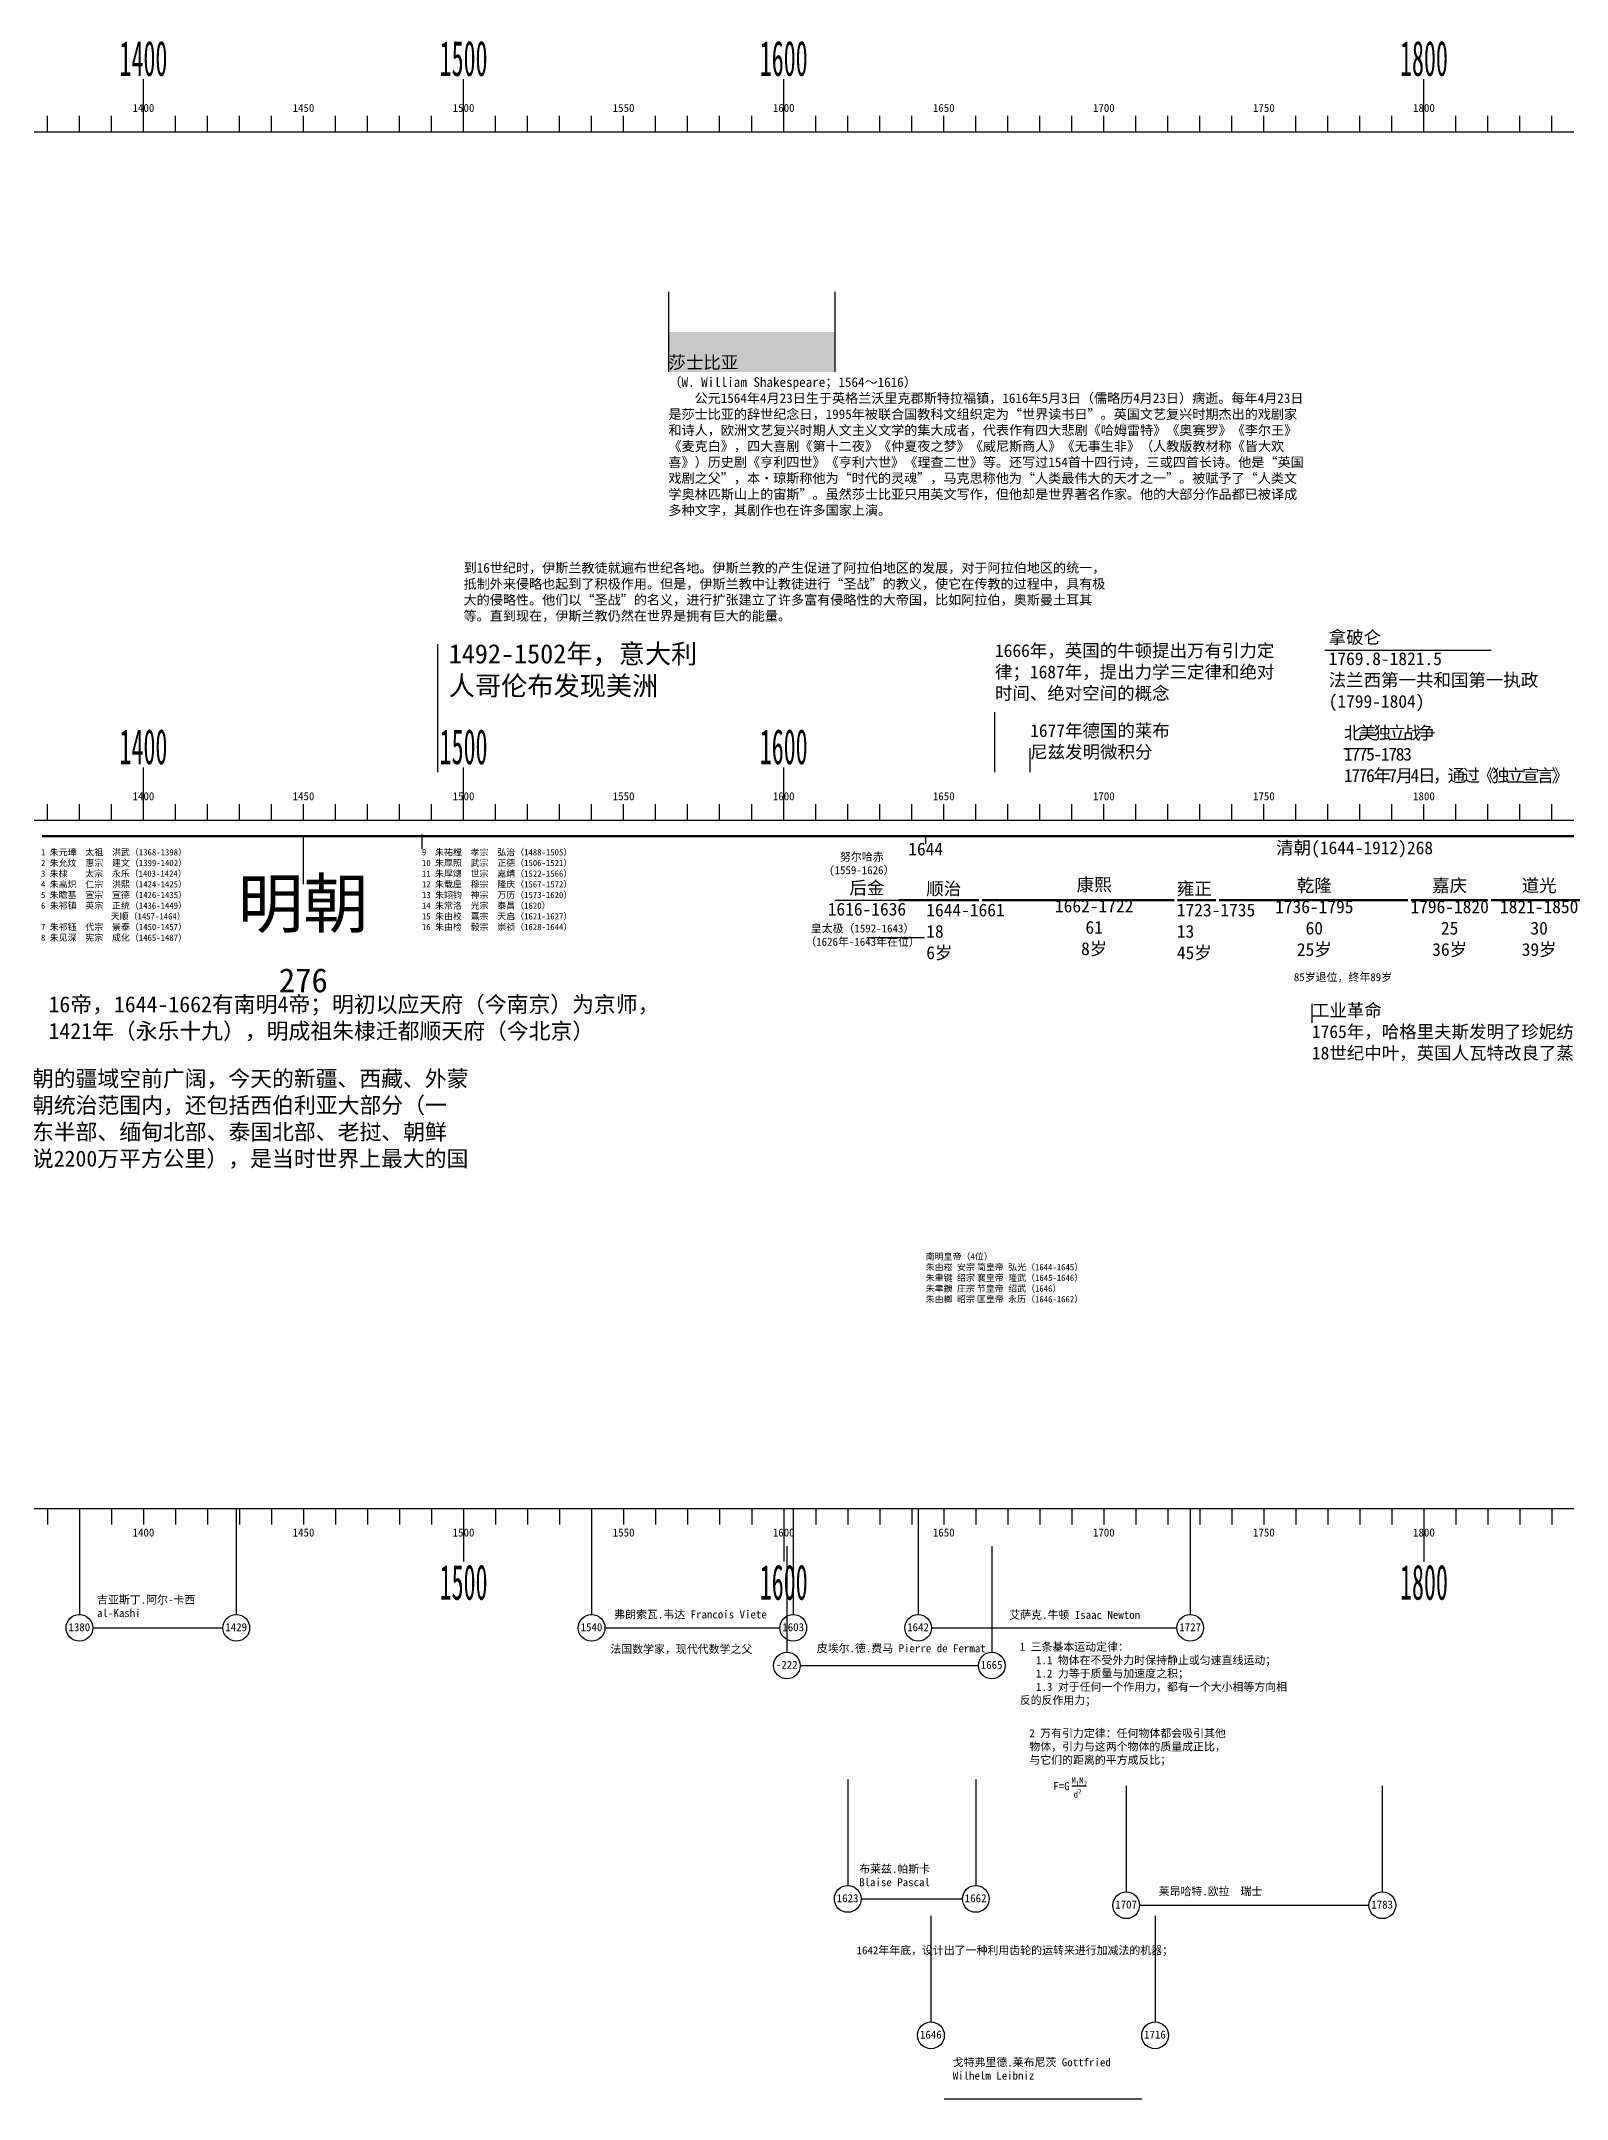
# Model space of a CAD drawing. Header units: millimetres. Extents: x 832 to 7246, y 34 to 740.
# Drawn here: x 6407 to 6883, y 97 to 740 of the extents above; entities that cross this region are included whole.
import ezdxf
from ezdxf.enums import TextEntityAlignment as Align

# ---------------------------------------------------------------- set-up
doc = ezdxf.new("R2010")
doc.units = ezdxf.units.MM
doc.header["$LTSCALE"] = 0.3
for name, color, linetype in [('event', 7, 'Continuous'), ('maths', 7, 'Continuous'), ('基准', 7, 'Continuous'), ('朝代', 7, 'Continuous'), ('箭头', 1, 'Continuous')]:
    doc.layers.add(name, color=color, linetype=linetype)
doc.layers.add('粗线', color=5, linetype='Continuous', lineweight=50)
doc.styles.add('a2.5', font='', dxfattribs={"height": 2.5})
doc.styles.get("Standard").update_dxf_attribs({"font": ''})
doc.styles.get('a2.5').set_extended_font_data('SimSun')
doc.styles.get('Standard').set_extended_font_data('SimSun')

# ---------------------------------------------------------------- blocks, each defined once
blk = doc.blocks.new('h1')
blk.add_line((0, 0), (0, 5))
blk.add_attdef('22', text='', height=2.5).set_placement((0, 7.5), align=Align.MIDDLE_CENTER)
blk = doc.blocks.new('h8')
at = {"layer": '朝代', "color": 7}
blk.add_line((0, 0), (0, 16.5), dxfattribs=at)
at = {"layer": '朝代', "color": 1, "width": 0.5}
blk.add_attdef('00', text='', height=11, dxfattribs=at).set_placement((0, 23), align=Align.MIDDLE_CENTER)
blk = doc.blocks.new('dynasty')
at = {"layer": '基准'}
blk.add_line((0, -5), (0, 0), dxfattribs=at)
at = {"layer": '朝代', "color": 1}
for tag, height, p in [('chao', 5, (0, -7)), ('始终', 2.5, (0, -11)), ('时间', 2.5, (0, -15))]:
    blk.add_attdef(tag, text='', height=height, dxfattribs=at).set_placement(p, align=Align.MIDDLE_CENTER)
blk = doc.blocks.new('ma')
at = {"layer": 'maths'}
blk.add_line((0, 0), (0, -33.12), dxfattribs=at)
blk.add_circle((0, -37.29), 4.17, dxfattribs=at)
at = {"layer": 'maths', "style": 'a2.5'}
blk.add_attdef('AAAA', (-3.44, -38.32), '', height=2.5, dxfattribs=at)

msp = doc.modelspace()

# ---------------------------------------------------------------- hatches: boundary and pattern name
at = {"layer": '朝代'}
h = msp.add_hatch(dxfattribs=at)
h.set_pattern_fill('DOTS', color=256, style=0)
h.set_pattern_definition([(0, (0, 190.0198), (0.79375, 1.5875), [0, -1.5875])])
h.paths.add_polyline_path([(6602.809, 648.813), (6602.809, 641.313), (6638.811, 641.313), (6638.811, 648.813)])
h.paths.add_polyline_path([(6654.809, 641.313), (6654.809, 648.813), (6638.811, 648.813), (6638.811, 641.313)])
h.paths.add_polyline_path([(6638.811, 641.313), (6638.811, 636.313), (6654.809, 636.313), (6654.809, 641.313)], flags=16)
h.paths.add_polyline_path([(6602.809, 641.313), (6602.809, 636.313), (6638.811, 636.313), (6638.811, 641.313)], flags=16)
h.paths.add_polyline_path([(6601.809, 642.313), (6801.776, 642.313), (6801.776, 576.692), (6601.809, 576.692)], flags=9)

# ---------------------------------------------------------------- linework, layer by layer
at = {"color": 3, "lineweight": 30}
msp.add_line((6807.809, 549.459), (6859.811, 549.459), dxfattribs=at)
for p, q in [((6518.809, 496.294), (6525.809, 496.294)), ((6638.809, 496.294), (6682.809, 496.294)), ((6798.809, 496.294), (6803.809, 496.294)), ((6525.809, 491.794), (6525.809, 487.294)), ((6683.158, 491.294), (6683.158, 488.873)), ((6803.809, 438.911), (6803.809, 433))]:
    msp.add_line(p, q)
at = {"color": 1, "lineweight": 30}
msp.add_line((6654.811, 471.294), (6674.811, 471.294), dxfattribs=at)
at = {"color": 5, "lineweight": 30}
msp.add_line((6664.811, 459.681), (6682.809, 459.681), dxfattribs=at)
at = {"layer": 'event'}
for p, q in [((6602.809, 661.313), (6602.809, 636.313)), ((6654.809, 661.313), (6654.809, 636.313)), ((6530.809, 511.294), (6530.809, 551.294)), ((6704.809, 511.294), (6704.809, 530.02)), ((6715.809, 511.294), (6715.809, 518.794)), ((6598.809, 496.294), (6602.809, 496.294)), ((6648.809, 496.294), (6654.809, 496.294)), ((6598.809, 281.294), (6602.809, 281.294)), ((6648.809, 281.294), (6654.809, 281.294))]:
    msp.add_line(p, q, dxfattribs=at)
at = {"layer": 'maths'}
for p, q in [((6422.977, 244.007), (6463.642, 244.007)), ((6582.977, 244.007), (6637.642, 244.007)), ((6684.977, 244.007), (6761.642, 244.007)), ((6643.978, 232.25), (6699.642, 232.25)), ((6728.838, 194.634), (6733.398, 194.634)), ((6662.977, 159.338), (6694.642, 159.338)), ((6749.977, 157.365), (6821.642, 157.365)), ((6688.977, 96.89), (6750.642, 96.89))]:
    msp.add_line(p, q, dxfattribs=at)
at = {"layer": '基准'}
for p, q in [((6408.809, 711.294), (6408.809, 716.294)), ((6418.809, 711.294), (6418.809, 716.294)), ((6428.809, 711.294), (6428.809, 716.294)), ((6448.809, 711.294), (6448.809, 716.294)), ((6458.809, 711.294), (6458.809, 716.294)), ((6468.809, 711.294), (6468.809, 716.294)), ((6478.809, 711.294), (6478.809, 716.294)), ((6498.809, 711.294), (6498.809, 716.294)), ((6508.809, 711.294), (6508.809, 716.294)), ((6518.809, 711.294), (6518.809, 716.294)), ((6528.809, 711.294), (6528.809, 716.294)), ((6548.809, 711.294), (6548.809, 716.294)), ((6558.809, 711.294), (6558.809, 716.294)), ((6568.809, 711.294), (6568.809, 716.294)), ((6578.809, 711.294), (6578.809, 716.294)), ((6598.809, 711.294), (6598.809, 716.294)), ((6608.809, 711.294), (6608.809, 716.294)), ((6618.809, 711.294), (6618.809, 716.294)), ((6628.809, 711.294), (6628.809, 716.294)), ((6648.809, 711.294), (6648.809, 716.294)), ((6658.809, 711.294), (6658.809, 716.294)), ((6668.809, 711.294), (6668.809, 716.294)), ((6678.809, 711.294), (6678.809, 716.294)), ((6698.809, 711.294), (6698.809, 716.294)), ((6708.809, 711.294), (6708.809, 716.294)), ((6718.809, 711.294), (6718.809, 716.294)), ((6728.809, 711.294), (6728.809, 716.294)), ((6748.809, 711.294), (6748.809, 716.294)), ((6758.809, 711.294), (6758.809, 716.294)), ((6768.809, 711.294), (6768.809, 716.294)), ((6778.809, 711.294), (6778.809, 716.294)), ((6798.809, 711.294), (6798.809, 716.294)), ((6808.809, 711.294), (6808.809, 716.294)), ((6818.809, 711.294), (6818.809, 716.294)), ((6828.809, 711.294), (6828.809, 716.294)), ((6848.809, 711.294), (6848.809, 716.294)), ((6858.809, 711.294), (6858.809, 716.294)), ((6868.809, 711.294), (6868.809, 716.294)), ((6878.809, 711.294), (6878.809, 716.294)), ((838.809, 711.294), (7238.809, 711.294)), ((838.809, 496.294), (7238.809, 496.294)), ((6408.809, 496.294), (6408.809, 501.294)), ((6418.809, 496.294), (6418.809, 501.294)), ((6428.809, 496.294), (6428.809, 501.294)), ((6448.809, 496.294), (6448.809, 501.294)), ((6458.809, 496.294), (6458.809, 501.294)), ((6468.809, 496.294), (6468.809, 501.294)), ((6478.809, 496.294), (6478.809, 501.294)), ((6498.809, 496.294), (6498.809, 501.294)), ((6508.809, 496.294), (6508.809, 501.294)), ((6518.809, 496.294), (6518.809, 501.294)), ((6528.809, 496.294), (6528.809, 501.294)), ((6548.809, 496.294), (6548.809, 501.294)), ((6558.809, 496.294), (6558.809, 501.294)), ((6568.809, 496.294), (6568.809, 501.294)), ((6578.809, 496.294), (6578.809, 501.294)), ((6598.809, 496.294), (6598.809, 501.294)), ((6608.809, 496.294), (6608.809, 501.294)), ((6618.809, 496.294), (6618.809, 501.294)), ((6628.809, 496.294), (6628.809, 501.294)), ((6648.809, 496.294), (6648.809, 501.294)), ((6658.809, 496.294), (6658.809, 501.294)), ((6668.809, 496.294), (6668.809, 501.294)), ((6678.809, 496.294), (6678.809, 501.294)), ((6698.809, 496.294), (6698.809, 501.294)), ((6708.809, 496.294), (6708.809, 501.294)), ((6718.809, 496.294), (6718.809, 501.294)), ((6728.809, 496.294), (6728.809, 501.294)), ((6748.809, 496.294), (6748.809, 501.294)), ((6758.809, 496.294), (6758.809, 501.294)), ((6768.809, 496.294), (6768.809, 501.294)), ((6778.809, 496.294), (6778.809, 501.294)), ((6798.809, 496.294), (6798.809, 501.294)), ((6808.809, 496.294), (6808.809, 501.294)), ((6818.809, 496.294), (6818.809, 501.294)), ((6828.809, 496.294), (6828.809, 501.294)), ((6848.809, 496.294), (6848.809, 501.294)), ((6858.809, 496.294), (6858.809, 501.294)), ((6868.809, 496.294), (6868.809, 501.294)), ((6878.809, 496.294), (6878.809, 501.294)), ((838.809, 281.294), (7238.809, 281.294)), ((838.809, 281.294), (7238.809, 281.294)), ((838.809, 281.294), (7238.809, 281.294)), ((838.809, 281.294), (7238.809, 281.294)), ((838.809, 281.294), (7238.809, 281.294)), ((6408.809, 281.294), (6408.809, 276.294)), ((6418.809, 281.294), (6418.809, 276.294)), ((6428.809, 281.294), (6428.809, 276.294)), ((6448.809, 281.294), (6448.809, 276.294)), ((6458.809, 281.294), (6458.809, 276.294)), ((6468.809, 281.294), (6468.809, 276.294)), ((6478.809, 281.294), (6478.809, 276.294)), ((6498.809, 281.294), (6498.809, 276.294)), ((6508.809, 281.294), (6508.809, 276.294)), ((6518.809, 281.294), (6518.809, 276.294)), ((6528.809, 281.294), (6528.809, 276.294)), ((6548.809, 281.294), (6548.809, 276.294)), ((6558.809, 281.294), (6558.809, 276.294)), ((6568.809, 281.294), (6568.809, 276.294)), ((6578.809, 281.294), (6578.809, 276.294)), ((6598.809, 281.294), (6598.809, 276.294)), ((6608.809, 281.294), (6608.809, 276.294)), ((6618.809, 281.294), (6618.809, 276.294)), ((6628.809, 281.294), (6628.809, 276.294)), ((6648.809, 281.294), (6648.809, 276.294)), ((6658.809, 281.294), (6658.809, 276.294)), ((6668.809, 281.294), (6668.809, 276.294)), ((6678.809, 281.294), (6678.809, 276.294)), ((6698.809, 281.294), (6698.809, 276.294)), ((6708.809, 281.294), (6708.809, 276.294)), ((6718.809, 281.294), (6718.809, 276.294)), ((6728.809, 281.294), (6728.809, 276.294)), ((6748.809, 281.294), (6748.809, 276.294)), ((6758.809, 281.294), (6758.809, 276.294)), ((6768.809, 281.294), (6768.809, 276.294)), ((6778.809, 281.294), (6778.809, 276.294)), ((6798.809, 281.294), (6798.809, 276.294)), ((6808.809, 281.294), (6808.809, 276.294)), ((6818.809, 281.294), (6818.809, 276.294)), ((6828.809, 281.294), (6828.809, 276.294)), ((6848.809, 281.294), (6848.809, 276.294)), ((6858.809, 281.294), (6858.809, 276.294)), ((6868.809, 281.294), (6868.809, 276.294)), ((6878.809, 281.294), (6878.809, 276.294))]:
    msp.add_line(p, q, dxfattribs=at)
at = {"layer": '粗线', "color": 1, "lineweight": 30}
msp.add_line((6813.809, 518.664), (6821.809, 518.664), dxfattribs=at)
at = {"layer": '粗线', "color": 1}
for p, q in [((6407.158, 491.294), (6683.158, 491.294)), ((6682.809, 471.294), (6699.809, 471.294)), ((6761.811, 471.294), (6773.811, 471.294)), ((6834.809, 471.294), (6858.809, 471.294)), ((6834.809, 471.294), (6834.809, 471.294))]:
    msp.add_line(p, q, dxfattribs=at)
at = {"layer": '粗线'}
for p, q in [((6683.158, 491.294), (6951.158, 491.294)), ((6674.811, 471.294), (6682.809, 471.294))]:
    msp.add_line(p, q, dxfattribs=at)
at = {"layer": '粗线', "color": 5}
for p, q in [((6700.811, 471.294), (6760.811, 471.294)), ((6774.811, 471.294), (6833.811, 471.294)), ((6859.811, 471.294), (6888.811, 471.294))]:
    msp.add_line(p, q, dxfattribs=at)

# ---------------------------------------------------------------- block references
at = {"layer": 'maths'}
for p, values in [((6418.809, 281.294), {'AAAA': '1380'}), ((6467.809, 281.294), {'AAAA': '1429'}), ((6578.809, 281.294), {'AAAA': '1540'}), ((6641.809, 281.294), {'AAAA': '1603'}), ((6680.809, 281.294), {'AAAA': '1642'}), ((6765.809, 281.294), {'AAAA': '1727'}), ((6639.811, 269.536), {'AAAA': '-222'}), ((6703.809, 269.536), {'AAAA': '1665'}), ((6658.809, 196.624), {'AAAA': '1623'}), ((6698.809, 196.624), {'AAAA': '1662'}), ((6745.809, 194.652), {'AAAA': '1707'}), ((6825.809, 194.652), {'AAAA': '1783'}), ((6684.809, 154.018), {'AAAA': '1646'}), ((6754.809, 154.018), {'AAAA': '1716'})]:
    msp.add_blockref('ma', p, dxfattribs=at).add_auto_attribs(values)
at = {"layer": '基准'}
for name, p, values in [('h8', (6438.809, 711.294), {'00': '1400'}), ('h8', (6538.809, 711.294), {'00': '1500'}), ('h8', (6638.809, 711.294), {'00': '1600'}), ('h8', (6838.809, 711.294), {'00': '1800'}), ('h1', (6488.809, 711.294), {'22': '1450'}), ('h1', (6588.809, 711.294), {'22': '1550'}), ('h1', (6688.809, 711.294), {'22': '1650'}), ('h1', (6788.809, 711.294), {'22': '1750'}), ('h8', (6438.809, 496.294), {'00': '1400'}), ('h8', (6538.809, 496.294), {'00': '1500'}), ('h8', (6638.809, 496.294), {'00': '1600'}), ('h1', (6488.809, 496.294), {'22': '1450'}), ('h1', (6588.809, 496.294), {'22': '1550'}), ('h1', (6688.809, 496.294), {'22': '1650'}), ('h1', (6788.809, 496.294), {'22': '1750'})]:
    msp.add_blockref(name, p, dxfattribs=at).add_auto_attribs(values)
ref = msp.add_blockref('h1', (6438.809, 711.294), dxfattribs=at)
ref.add_attrib('22', '1400', dxfattribs={"layer": '0', "color": 1, "height": 2.5}).set_placement((6438.809, 718.794), align=Align.MIDDLE_CENTER)
ref = msp.add_blockref('h1', (6538.809, 711.294), dxfattribs=at)
ref.add_attrib('22', '1500', dxfattribs={"layer": '0', "color": 1, "height": 2.5}).set_placement((6538.809, 718.794), align=Align.MIDDLE_CENTER)
ref = msp.add_blockref('h1', (6638.809, 711.294), dxfattribs=at)
ref.add_attrib('22', '1600', dxfattribs={"layer": '0', "color": 1, "height": 2.5}).set_placement((6638.809, 718.794), align=Align.MIDDLE_CENTER)
ref = msp.add_blockref('h1', (6738.809, 711.294), dxfattribs=at)
ref.add_attrib('22', '1700', dxfattribs={"layer": '0', "color": 1, "height": 2.5}).set_placement((6738.809, 718.794), align=Align.MIDDLE_CENTER)
ref = msp.add_blockref('h1', (6838.809, 711.294), dxfattribs=at)
ref.add_attrib('22', '1800', dxfattribs={"layer": '0', "color": 1, "height": 2.5}).set_placement((6838.809, 718.794), align=Align.MIDDLE_CENTER)
ref = msp.add_blockref('h1', (6438.809, 496.294), dxfattribs=at)
ref.add_attrib('22', '1400', dxfattribs={"layer": '0', "color": 1, "height": 2.5}).set_placement((6438.809, 503.794), align=Align.MIDDLE_CENTER)
ref = msp.add_blockref('h1', (6538.809, 496.294), dxfattribs=at)
ref.add_attrib('22', '1500', dxfattribs={"layer": '0', "color": 1, "height": 2.5}).set_placement((6538.809, 503.794), align=Align.MIDDLE_CENTER)
ref = msp.add_blockref('h1', (6638.809, 496.294), dxfattribs=at)
ref.add_attrib('22', '1600', dxfattribs={"layer": '0', "color": 1, "height": 2.5}).set_placement((6638.809, 503.794), align=Align.MIDDLE_CENTER)
ref = msp.add_blockref('h1', (6738.809, 496.294), dxfattribs=at)
ref.add_attrib('22', '1700', dxfattribs={"layer": '0', "color": 1, "height": 2.5}).set_placement((6738.809, 503.794), align=Align.MIDDLE_CENTER)
ref = msp.add_blockref('h1', (6838.809, 496.294), dxfattribs=at)
ref.add_attrib('22', '1800', dxfattribs={"layer": '0', "color": 1, "height": 2.5}).set_placement((6838.809, 503.794), align=Align.MIDDLE_CENTER)
ref = msp.add_blockref('h1', (6438.809, 281.294), dxfattribs=dict(at, xscale=-1, rotation=180))
ref.add_attrib('22', '1400', dxfattribs={"layer": '0', "color": 1, "height": 2.5}).set_placement((6438.809, 273.794), align=Align.MIDDLE_CENTER)
ref = msp.add_blockref('h1', (6488.809, 281.294), dxfattribs=dict(at, xscale=-1, rotation=180))
ref.add_attrib('22', '1450', dxfattribs={"layer": '0', "height": 2.5}).set_placement((6488.809, 273.794), align=Align.MIDDLE_CENTER)
ref = msp.add_blockref('h8', (6538.809, 281.294), dxfattribs=dict(at, xscale=-1, rotation=180))
ref.add_attrib('00', '1500', dxfattribs={"layer": '朝代', "color": 1, "height": 11, "width": 0.5}).set_placement((6538.811, 258.294), align=Align.MIDDLE_CENTER)
ref = msp.add_blockref('h1', (6538.809, 281.294), dxfattribs=dict(at, xscale=-1, rotation=180))
ref.add_attrib('22', '1500', dxfattribs={"layer": '0', "color": 1, "height": 2.5}).set_placement((6538.809, 273.794), align=Align.MIDDLE_CENTER)
ref = msp.add_blockref('h1', (6588.809, 281.294), dxfattribs=dict(at, xscale=-1, rotation=180))
ref.add_attrib('22', '1550', dxfattribs={"layer": '0', "height": 2.5}).set_placement((6588.809, 273.794), align=Align.MIDDLE_CENTER)
ref = msp.add_blockref('h8', (6638.809, 281.294), dxfattribs=dict(at, xscale=-1, rotation=180))
ref.add_attrib('00', '1600', dxfattribs={"layer": '朝代', "color": 1, "height": 11, "width": 0.5}).set_placement((6638.811, 258.294), align=Align.MIDDLE_CENTER)
ref = msp.add_blockref('h1', (6638.809, 281.294), dxfattribs=dict(at, xscale=-1, rotation=180))
ref.add_attrib('22', '1600', dxfattribs={"layer": '0', "color": 1, "height": 2.5}).set_placement((6638.809, 273.794), align=Align.MIDDLE_CENTER)
ref = msp.add_blockref('h1', (6688.809, 281.294), dxfattribs=dict(at, xscale=-1, rotation=180))
ref.add_attrib('22', '1650', dxfattribs={"layer": '0', "height": 2.5}).set_placement((6688.809, 273.794), align=Align.MIDDLE_CENTER)
ref = msp.add_blockref('h1', (6738.809, 281.294), dxfattribs=dict(at, xscale=-1, rotation=180))
ref.add_attrib('22', '1700', dxfattribs={"layer": '0', "color": 1, "height": 2.5}).set_placement((6738.809, 273.794), align=Align.MIDDLE_CENTER)
ref = msp.add_blockref('h1', (6788.809, 281.294), dxfattribs=dict(at, xscale=-1, rotation=180))
ref.add_attrib('22', '1750', dxfattribs={"layer": '0', "height": 2.5}).set_placement((6788.809, 273.794), align=Align.MIDDLE_CENTER)
ref = msp.add_blockref('h8', (6838.809, 281.294), dxfattribs=dict(at, xscale=-1, rotation=180))
ref.add_attrib('00', '1800', dxfattribs={"layer": '朝代', "color": 1, "height": 11, "width": 0.5}).set_placement((6838.811, 258.294), align=Align.MIDDLE_CENTER)
ref = msp.add_blockref('h1', (6838.809, 281.294), dxfattribs=dict(at, xscale=-1, rotation=180))
ref.add_attrib('22', '1800', dxfattribs={"layer": '0', "color": 1, "height": 2.5}).set_placement((6838.809, 273.794), align=Align.MIDDLE_CENTER)
at = {"layer": '朝代', "xscale": 3, "yscale": 3, "zscale": 3}
msp.add_blockref('dynasty', (6488.764, 491.294), dxfattribs=at).add_auto_attribs({'chao': '明朝', '时间': '276'})

# ---------------------------------------------------------------- texts
at = {"char_height": 4, "style": 'a2.5'}
for s, insert, width, attachment_point in [('1644', (6683.158, 489.302), 24.92526, 2), ('{\\fSimSun|b1|i0|c134|p2;\\C1;清朝(1644-1912)268}', (6817.158, 489.689), 59.12161, 2), ('工业革命\\P1765年，哈格里夫斯发明了珍妮纺纱机；\\P18世纪中叶，英国人瓦特改良了蒸汽机', (6803.809, 438.911), 104.13381, 1)]:
    msp.add_mtext(s, dxfattribs=dict(at, insert=insert, width=width, attachment_point=attachment_point))
at = {"color": 1, "style": 'a2.5'}
for s, insert, char_height, width, attachment_point in [('努尔哈赤\\P(1559-1626）', (6663.2, 486.112), 2.5, 42.31663, 2), ('顺治\\P1644-1661\\P18\\P6岁', (6683.35, 464.694), 4, 35.79965, 4), ('雍正\\P1723-1735\\P13\\P45岁', (6761.613, 464.694), 4, 35.79965, 4), ('嘉庆\\P1796-1820\\P25\\P36岁', (6846.834, 477.926), 4, 35.79965, 2)]:
    msp.add_mtext(s, dxfattribs=dict(at, insert=insert, char_height=char_height, width=width, attachment_point=attachment_point))
at = {"color": 5, "style": 'a2.5'}
for s, insert, char_height, width, attachment_point in [('康熙\\P1662-1722\\P61\\P8岁', (6735.796, 478.171), 4, 35.79965, 2), ('乾隆\\P1736-1795\\P60\\P25岁', (6804.56, 477.926), 4, 35.79965, 2), ('道光\\P1821-1850\\P30\\P39岁', (6874.799, 477.926), 4, 35.79965, 2), ('皇太极（1592-1643）\\P（1626年-1643年在位）', (6663.437, 463.748), 2.5, 37.4199, 2), ('85岁退位，终年89岁', (6798.177, 448.527), 2.5, 35.67028, 1)]:
    msp.add_mtext(s, dxfattribs=dict(at, insert=insert, char_height=char_height, width=width, attachment_point=attachment_point))
at = {"insert": (6683.158, 361.021), "char_height": 2, "width": 78.89598, "attachment_point": 1}
msp.add_mtext('南明皇帝（4位）^I^I^I\\P朱由崧 安宗^I简皇帝 弘光（1644-1645）\\P朱聿键 绍宗^I襄皇帝 隆武（1645-1646）\\P朱聿鐭 庄宗^I节皇帝 绍武（1646）\\P朱由榔 昭宗^I匡皇帝 永历（1646-1662）', dxfattribs=at)
at = {"layer": 'event', "attachment_point": 1}
for s, insert, char_height, width in [('{\\fSimSun|b1|i0|c134|p2;莎士比亚\\P\\fSimSun|b0|i0|c134|p2;\\H0.75x;（W. William Shakespeare；1564～1616）\\P    公元1564年4月23日生于英格兰沃里克郡斯特拉福镇，1616年5月3日（儒略历4月23日）病逝。每年4月23日是莎士比亚的辞世纪念日，1995年被联合国教科文组织定为“世界读书日”。英国文艺复兴时期杰出的戏剧家和诗人，欧洲文艺复兴时期人文主义文学的集大成者，代表作有四大悲剧《哈姆雷特》《奥赛罗》《李尔王》《麦克白》，四大喜剧《第十二夜》《仲夏夜之梦》《威尼斯商人》《无事生非》（人教版教材称《皆大欢喜》）历史剧《亨利四世》《亨利六世》《理查二世》等。还写过154首十四行诗，三或四首长诗。他是“英国戏剧之父”，本·琼斯称他为“时代的灵魂”，马克思称他为“人类最伟大的天才之一”。被赋予了“人类文学奥林匹斯山上的宙斯”。虽然莎士比亚只用英文写作，但他却是世界著名作家。他的大部分作品都已被译成多种文字，其剧作也在许多国家上演。}', (6602.809, 641.313), 4, 199.42278), ('{\\fSimSun|b1|i0|c134|p2;拿破仑\\P}1769.8-1821.5\\P法兰西第一共和国第一执政(1799-1804)', (6809.044, 555.422), 4, 88.0464), ('{\\fSimSun|b0|i0|c0|p2;1492-1502\\fSimSun|b0|i0|c134|p2;年，意大利人哥伦布发现美洲}', (6534.168, 551.294), 6, 78.32968), ('1666年，英国的牛顿提出万有引力定律；1687年，提出力学三定律和绝对时间、绝对空间的概念', (6704.809, 551.294), 4, 87.32146), ('{\\fSimSun|b0|i0|c0|p2;1677\\fSimSun|b0|i0|c134|p2;年德国的莱布尼兹发明微积分}', (6715.809, 526.294), 4, 45.70514), ('元朝,15帝，1218年蒙古灭西辽，\\P1227年灭西夏，1234年灭金国，\\P1246年招降吐蕃，1253年灭大理，\\P1279年灭南宋，元朝最终统一中国。\\P1272年定都燕京，称为大都（今北京）。元朝的疆域空前广阔，今天的新疆、西藏、外蒙古、云南、东北、台湾及南海诸岛，都在元朝统治范围内，还包括西伯利亚大部分（一说东边到白令海）、锡金、不丹、克什米尔东半部、缅甸北部、泰国北部、老挝、朝鲜东北部。领土面积超过2000万平方公里（一说2200万平方公里），是当时世界上最大的国家。', (6274.412, 451.457), 5, 265.16986), ('{\\fSimSun|b0|i0|c134|p2;16帝，1644-1662有南明4帝；明初以应天府（今南京）为京师，1421年（永乐十九），明成祖朱棣迁都顺天府（今北京）}', (6409.148, 441.294), 5, 196.48416)]:
    msp.add_mtext(s, dxfattribs=dict(at, insert=insert, char_height=char_height, width=width))
at = {"layer": 'event', "color": 1, "char_height": 4}
for s, insert, width, attachment_point in [('{\\T0.8;北美独立战争\\P1775-1783\\P1776年7月4日，通过《独立宣言》}', (6813.809, 525.6), 82.44496, 1), ('后金1616-1636', (6664.811, 471.822), 27.98502, 5)]:
    msp.add_mtext(s, dxfattribs=dict(at, insert=insert, width=width, attachment_point=attachment_point))
at = {"layer": 'maths', "attachment_point": 1, "style": 'a2.5'}
for s, insert, char_height, width in [('吉亚斯丁.阿尔-卡西 al-Kashi', (6424.33, 254.057), 2.5, 36.58133), ('弗朗索瓦.韦达 Francois Viete', (6585.864, 249.462), 2.5, 51.77788), ('艾萨克.牛顿 Isaac Newton', (6709.287, 249.325), 2.5, 52.43586), ('法国数学家，现代代数学之父', (6584.671, 238.638), 2.5, 48.57802), ('皮埃尔.徳.费马 Pierre de Fermat', (6649.139, 238.87), 2.5, 55.17371), ('1 三条基本运动定律：\\P   1.1 物体在不受外力时保持静止或匀速直线运动；\\P   1.2 力等于质量与加速度之积；\\P   1.3 对于任何一个作用力，都有一个大小相等方向相反的反作用力；', (6712.536, 239.339), 2.5, 83.35668), ('2 万有引力定律：任何物体都会吸引其他物体，引力与这两个物体的质量成正比，与它们的距离的平方成反比；', (6715.54, 212.345), 2.5, 64.36082), ('F=G', (6723.045, 195.825), 2.5, 9.37293), ('\\A1;M{\\H0.7x;\\S^ 1;}M{\\H0.7x;\\S^ 2;}', (6728.687, 197.345), 2, 7.10862), ('\\A1;d{\\H0.7x;\\S2^ ;}', (6729.387, 193.674), 2, 2.80102), ('布莱兹.帕斯卡\\PBlaise Pascal', (6662.389, 169.978), 2.5, 32.42022), ('莱昂哈特.欧拉  瑞士', (6755.926, 162.984), 2.5, 60.04051), ('1642年年底，设计出了一种利用齿轮的运转来进行加减法的机器；', (6661.576, 144.538), 2.5, 106.90833), ('戈特弗里德.莱布尼茨 Gottfried Wilhelm Leibniz', (6691.604, 109.567), 2.5, 56.95106)]:
    msp.add_mtext(s, dxfattribs=dict(at, insert=insert, char_height=char_height, width=width))
at = {"layer": '朝代', "attachment_point": 1}
for s, insert, char_height, width in [('{\\fSimSun|b0|i0|c134|p2;\\H0.5X;1 朱元璋  太祖  洪武（1368-1398）\\P2 朱允炆  惠宗  建文（1399-1402）\\P3 朱棣    太宗  永乐（1403-1424）\\P4 朱高炽  仁宗  洪熙（1424-1425）\\P5 朱瞻基  宣宗  宣德（1426-1435）\\P6 朱祁镇  英宗  正统（1436-1449）\\P                天顺（1457-1464）\\P7 朱祁钰  代宗  景泰（1450-1457）\\H0.5X;\\P\\H2X;8 朱见深  宪宗  成化（1465-1487）}', (6406.809, 487.294), 4, 60.04043), ('9  朱祐樘  孝宗  弘治（1488-1505）\\P10 朱厚照  武宗  正德（1506-1521）\\P11 朱厚熜  世宗  嘉靖（1522-1566）\\P12 朱载垕  穆宗  隆庆（1567-1572）\\P13 朱翊钧  神宗  万历（1573-1620）\\P14 朱常洛  光宗  泰昌（1620）\\P15 朱由校  熹宗  天启（1621-1627）\\P16 朱由检  毅宗  崇祯（1628-1644）', (6525.809, 487.294), 2, 57.30904)]:
    msp.add_mtext(s, dxfattribs=dict(at, insert=insert, char_height=char_height, width=width))
at = {"layer": '箭头', "insert": (6538.811, 576.642), "char_height": 3, "width": 200, "attachment_point": 1}
msp.add_mtext('{\\fSimSun|b0|i0|c134|p2;\\C0;到16世纪时，伊斯兰教徒就遍布世纪各地。伊斯兰教的产生促进了阿拉伯地区的发展，对于阿拉伯地区的统一，抵制外来侵略也起到了积极作用。但是，伊斯兰教中让教徒进行“圣战”的教义，使它在传教的过程中，具有极大的侵略性。他们以“圣战”的名义，进行扩张建立了许多富有侵略性的大帝国，比如阿拉伯，奥斯曼土耳其等。直到现在，伊斯兰教仍然在世界是拥有巨大的能量。}', dxfattribs=at)

doc.saveas('drawing.dxf')
